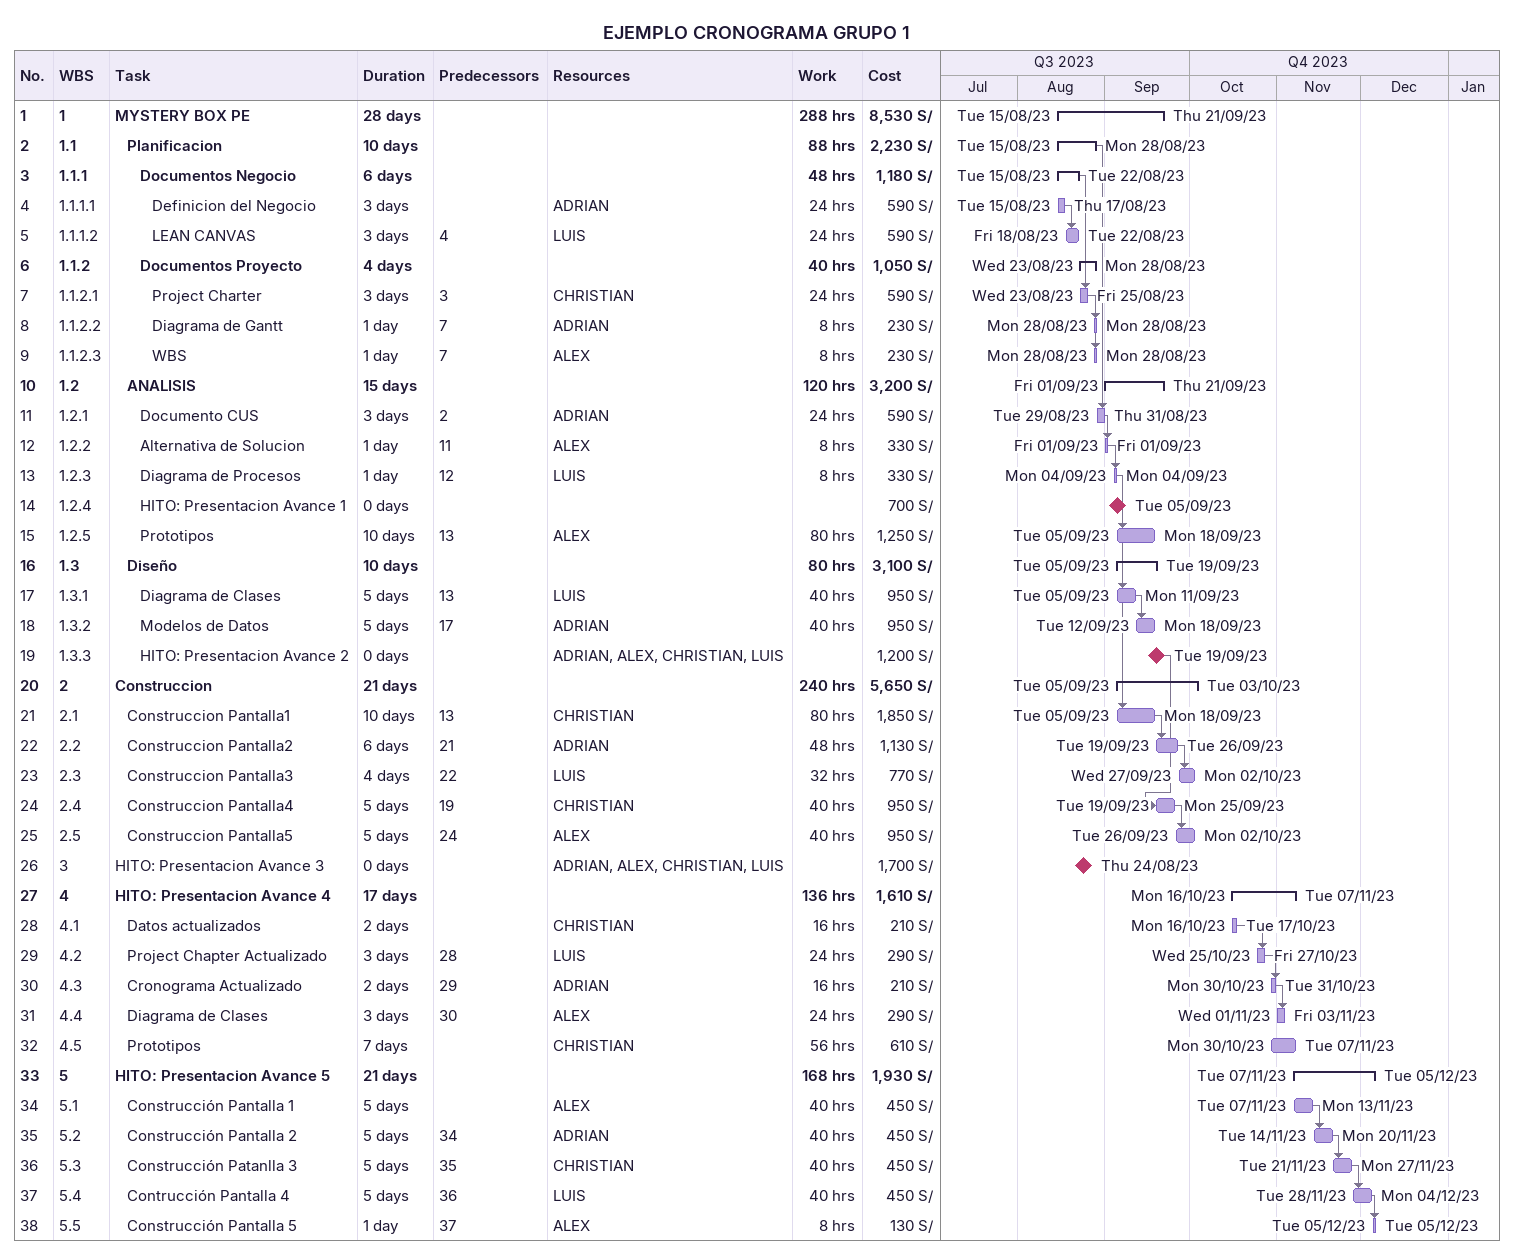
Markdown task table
EJEMPLO CRONOGRAMA GRUPO 1

| ID | WBS | Task | Duration | Start | Finish | Predecessors | Resources | Work (h) | Cost (S/) |
|---|---|---|---|---|---|---|---|---|---|
| 1 | 1 | **MYSTERY BOX PE** | 28d | 2023-08-15 | 2023-09-21 |  |  | 288 | 8530 |
| 2 | 1.1 | **Planificacion** | 10d | 2023-08-15 | 2023-08-28 |  |  | 88 | 2230 |
| 3 | 1.1.1 | **Documentos Negocio** | 6d | 2023-08-15 | 2023-08-22 |  |  | 48 | 1180 |
| 4 | 1.1.1.1 | Definicion del Negocio | 3d | 2023-08-15 | 2023-08-17 |  | ADRIAN | 24 | 590 |
| 5 | 1.1.1.2 | LEAN CANVAS | 3d | 2023-08-18 | 2023-08-22 | 4 | LUIS | 24 | 590 |
| 6 | 1.1.2 | **Documentos Proyecto** | 4d | 2023-08-23 | 2023-08-28 |  |  | 40 | 1050 |
| 7 | 1.1.2.1 | Project Charter | 3d | 2023-08-23 | 2023-08-25 | 3 | CHRISTIAN | 24 | 590 |
| 8 | 1.1.2.2 | Diagrama de Gantt | 1d | 2023-08-28 | 2023-08-28 | 7 | ADRIAN | 8 | 230 |
| 9 | 1.1.2.3 | WBS | 1d | 2023-08-28 | 2023-08-28 | 7 | ALEX | 8 | 230 |
| 10 | 1.2 | **ANALISIS** | 15d | 2023-09-01 | 2023-09-21 |  |  | 120 | 3200 |
| 11 | 1.2.1 | Documento CUS | 3d | 2023-08-29 | 2023-08-31 | 2 | ADRIAN | 24 | 590 |
| 12 | 1.2.2 | Alternativa de Solucion | 1d | 2023-09-01 | 2023-09-01 | 11 | ALEX | 8 | 330 |
| 13 | 1.2.3 | Diagrama de Procesos | 1d | 2023-09-04 | 2023-09-04 | 12 | LUIS | 8 | 330 |
| 14 | 1.2.4 | HITO: Presentacion Avance 1 | 0d | 2023-09-05 | 2023-09-05 |  |  |  | 700 |
| 15 | 1.2.5 | Prototipos | 10d | 2023-09-05 | 2023-09-18 | 13 | ALEX | 80 | 1250 |
| 16 | 1.3 | **Diseño** | 10d | 2023-09-05 | 2023-09-19 |  |  | 80 | 3100 |
| 17 | 1.3.1 | Diagrama de Clases | 5d | 2023-09-05 | 2023-09-11 | 13 | LUIS | 40 | 950 |
| 18 | 1.3.2 | Modelos de Datos | 5d | 2023-09-12 | 2023-09-18 | 17 | ADRIAN | 40 | 950 |
| 19 | 1.3.3 | HITO: Presentacion Avance 2 | 0d | 2023-09-19 | 2023-09-19 |  | ADRIAN, ALEX, CHRISTIAN, LUIS |  | 1200 |
| 20 | 2 | **Construccion** | 21d | 2023-09-05 | 2023-10-03 |  |  | 240 | 5650 |
| 21 | 2.1 | Construccion Pantalla1 | 10d | 2023-09-05 | 2023-09-18 | 13 | CHRISTIAN | 80 | 1850 |
| 22 | 2.2 | Construccion Pantalla2 | 6d | 2023-09-19 | 2023-09-26 | 21 | ADRIAN | 48 | 1130 |
| 23 | 2.3 | Construccion Pantalla3 | 4d | 2023-09-27 | 2023-10-02 | 22 | LUIS | 32 | 770 |
| 24 | 2.4 | Construccion Pantalla4 | 5d | 2023-09-19 | 2023-09-25 | 19 | CHRISTIAN | 40 | 950 |
| 25 | 2.5 | Construccion Pantalla5 | 5d | 2023-09-26 | 2023-10-02 | 24 | ALEX | 40 | 950 |
| 26 | 3 | HITO: Presentacion Avance 3 | 0d | 2023-08-24 | 2023-08-24 |  | ADRIAN, ALEX, CHRISTIAN, LUIS |  | 1700 |
| 27 | 4 | **HITO: Presentacion Avance 4** | 17d | 2023-10-16 | 2023-11-07 |  |  | 136 | 1610 |
| 28 | 4.1 | Datos actualizados | 2d | 2023-10-16 | 2023-10-17 |  | CHRISTIAN | 16 | 210 |
| 29 | 4.2 | Project Chapter Actualizado | 3d | 2023-10-25 | 2023-10-27 | 28 | LUIS | 24 | 290 |
| 30 | 4.3 | Cronograma Actualizado | 2d | 2023-10-30 | 2023-10-31 | 29 | ADRIAN | 16 | 210 |
| 31 | 4.4 | Diagrama de Clases | 3d | 2023-11-01 | 2023-11-03 | 30 | ALEX | 24 | 290 |
| 32 | 4.5 | Prototipos | 7d | 2023-10-30 | 2023-11-07 |  | CHRISTIAN | 56 | 610 |
| 33 | 5 | **HITO: Presentacion Avance 5** | 21d | 2023-11-07 | 2023-12-05 |  |  | 168 | 1930 |
| 34 | 5.1 | Construcción Pantalla 1 | 5d | 2023-11-07 | 2023-11-13 |  | ALEX | 40 | 450 |
| 35 | 5.2 | Construcción Pantalla 2 | 5d | 2023-11-14 | 2023-11-20 | 34 | ADRIAN | 40 | 450 |
| 36 | 5.3 | Construcción Patanlla 3 | 5d | 2023-11-21 | 2023-11-27 | 35 | CHRISTIAN | 40 | 450 |
| 37 | 5.4 | Contrucción Pantalla 4 | 5d | 2023-11-28 | 2023-12-04 | 36 | LUIS | 40 | 450 |
| 38 | 5.5 | Construcción Pantalla 5 | 1d | 2023-12-05 | 2023-12-05 | 37 | ALEX | 8 | 130 |
